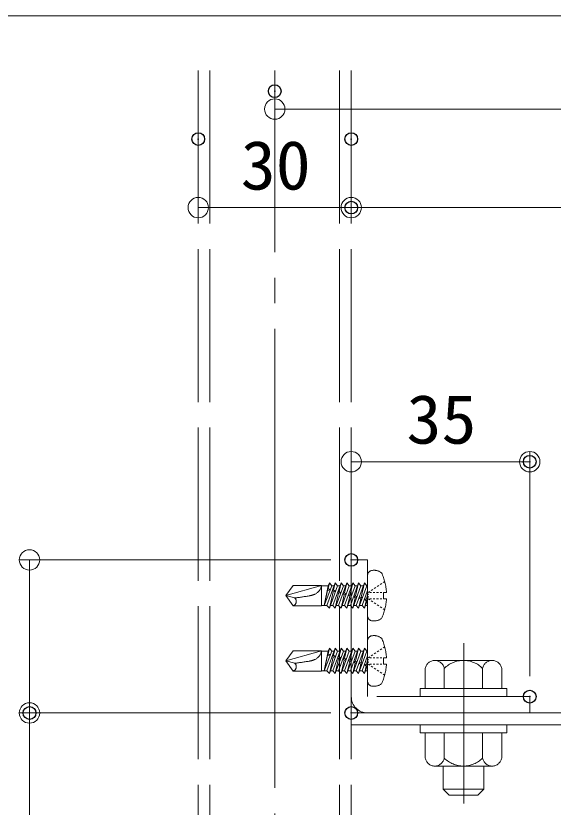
# Model space of a CAD drawing. Units: millimetres, scale not verified. Extents: x -800 to 804, y -551 to 557.
# Drawn here: x -579.8 to -474.4, y -117.3 to 37.7 of the extents above; entities that cross this region are included whole.
import ezdxf
from ezdxf.enums import TextEntityAlignment as Align

# ---------------------------------------------------------------- set-up
doc = ezdxf.new("R2010")
doc.units = ezdxf.units.MM
doc.header["$LTSCALE"] = 5
doc.header["$PDMODE"] = 32
doc.header["$PDSIZE"] = 2.5
for name, pattern in [('DASHED3', [4, 3, -1]), ('LONG_CHAIN', [21, 18, -1, 1, -1]), ('LONG_DASHED1', [7, 6, -1])]:
    doc.linetypes.add(name, pattern=pattern)
for name, color, linetype, lineweight in [('0-8_6文字', 1, 'Continuous', 9), ('0-9_0', 4, 'Continuous', 9), ('0-B_shade', 6, 'LONG_DASHED1', 9), ('0-C_CENTER', 7, 'LONG_CHAIN', 9), ('1-2_製品', 6, 'DASHED3', 9)]:
    doc.layers.add(name, color=color, linetype=linetype, lineweight=lineweight)
doc.layers.add('0-A_DEFPOINTS', color=1, linetype='Continuous')
doc.styles.add('ＭＳ ゴシック', font='')
doc.styles.get('ＭＳ ゴシック').set_extended_font_data('MS Gothic')

# ---------------------------------------------------------------- blocks, each defined once
blk = doc.blocks.new('_ORIGIN')
at = {"layer": '0-9_0', "color": 1}
blk.add_line((0, 0), (-5, 0), dxfattribs=at)
blk.add_circle((0, 0), 2.5, dxfattribs=at)

msp = doc.modelspace()

# ---------------------------------------------------------------- linework, layer by layer
at = {"layer": '0-8_6文字'}
for p, q in [((-448.995, 37.746), (-690.095, 37.746)), ((-528.995, 18.981), (-528.995, 17.474)), ((-524.995, 19.474), (-372.995, 19.474)), ((-543.995, 9.589), (-543.995, -1.841)), ((-513.995, 9.589), (-513.995, -1.841)), ((-513.995, 9.589), (-513.995, -1.841)), ((-539.995, 0.159), (-517.995, 0.159)), ((-509.995, 0.159), (-387.995, 0.159)), ((-513.995, -64.889), (-513.995, -47.644)), ((-478.995, -91.689), (-478.995, -47.644)), ((-509.995, -49.644), (-482.995, -49.644)), ((-517.995, -68.889), (-579.076, -68.889)), ((-577.076, -72.889), (-577.076, -94.889)), ((-517.995, -98.889), (-579.076, -98.889)), ((-517.995, -98.889), (-579.076, -98.889)), ((-577.076, -102.889), (-577.076, -194.889))]:
    msp.add_line(p, q, dxfattribs=at)
at = {"layer": '0-9_0', "color": 6, "linetype": 'LONG_CHAIN'}
msp.add_line((-491.895, -85.196), (-491.895, -116.629), dxfattribs=at)
at = {"layer": '0-A_DEFPOINTS'}
for p in [(-528.995, 22.981), (-543.995, 13.589), (-513.995, 13.589), (-513.995, 0.159), (-478.995, -49.644), (-513.995, -68.889), (-513.995, -68.889), (-478.995, -95.689), (-577.076, -98.889), (-513.995, -98.889)]:
    msp.add_point(p, dxfattribs=at)
at = {"layer": '0-B_shade'}
for p, q in [((-543.995, 27.03), (-543.995, -533.578)), ((-541.695, 27.03), (-541.695, -533.578)), ((-516.295, 27.03), (-516.295, -533.578)), ((-513.995, 27.03), (-513.995, -533.578)), ((-513.995, -95.689), (-513.995, -68.889)), ((-497.624, -88.589), (-486.365, -88.589)), ((-499.495, -94.089), (-499.495, -90.147)), ((-495.747, -94.089), (-495.747, -90.147)), ((-488.242, -94.089), (-488.242, -90.147)), ((-484.495, -94.089), (-484.495, -90.147)), ((-484.495, -94.089), (-499.495, -94.089)), ((-487.995, -94.089), (-495.995, -94.089)), ((-383.995, -98.889), (-513.995, -98.889)), ((-478.995, -98.889), (-510.795, -98.889)), ((-383.995, -101.189), (-513.995, -101.189)), ((-499.495, -102.789), (-499.495, -107.732)), ((-499.495, -102.789), (-484.495, -102.789)), ((-495.747, -102.789), (-495.747, -107.732)), ((-488.242, -102.789), (-488.242, -107.732)), ((-484.495, -102.789), (-484.495, -107.732)), ((-486.365, -109.289), (-497.624, -109.289)), ((-495.995, -109.289), (-495.995, -113.789)), ((-487.995, -109.289), (-487.995, -113.789)), ((-495.995, -113.789), (-494.795, -114.989)), ((-487.995, -113.789), (-495.995, -113.789)), ((-487.995, -113.789), (-489.195, -114.989)), ((-489.195, -114.989), (-494.795, -114.989))]:
    msp.add_line(p, q, dxfattribs=at)
for points in [[(-513.995, -68.889), (-510.795, -68.889), (-510.795, -95.689)], [(-478.995, -98.889), (-478.995, -95.689), (-510.795, -95.689)]]:
    msp.add_lwpolyline(points, dxfattribs=at)
for points in [[(-483.495, -94.089), (-483.495, -95.689), (-500.495, -95.689), (-500.495, -94.089)], [(-483.495, -101.189), (-483.495, -102.789), (-500.495, -102.789), (-500.495, -101.189)]]:
    msp.add_lwpolyline(points, close=True, dxfattribs=at)
for centre, radius, start, end in [((-497.621, -90.495), 1.906, 10.52945, 169.47055), ((-491.995, -93.889), 5.3, 44.92181, 135.07819), ((-486.368, -90.495), 1.906, 10.52945, 169.47055), ((-510.795, -95.689), 3.2, 180, 270), ((-497.621, -107.384), 1.906, 190.52945, 349.47055), ((-491.995, -103.989), 5.3, 224.92181, 315.07819), ((-486.368, -107.384), 1.906, 190.52945, 349.47055)]:
    msp.add_arc(centre, radius, start, end, dxfattribs=at)
at = {"layer": '0-C_CENTER', "color": 5}
msp.add_line((-528.995, -533.578), (-528.995, 27.03), dxfattribs=at)
at = {"layer": '1-2_製品'}
for p, q in [((-510.795, -71.936), (-510.795, -79.843)), ((-525.351, -73.902), (-526.795, -75.889)), ((-519.839, -73.902), (-526.795, -75.889)), ((-525.351, -73.902), (-519.839, -73.902)), ((-519.839, -73.902), (-519.839, -77.877)), ((-518.49, -73.952), (-519.839, -73.952)), ((-518.49, -73.952), (-519.32, -77.827)), ((-517.823, -73.952), (-519.32, -77.827)), ((-518.758, -77.827), (-517.143, -73.405)), ((-518.29, -73.405), (-518.54, -74.475)), ((-518.49, -73.952), (-518.29, -73.405)), ((-518.29, -73.405), (-517.823, -73.952)), ((-516.676, -73.952), (-518.29, -78.373)), ((-517.343, -73.952), (-517.823, -73.952)), ((-517.61, -77.827), (-515.996, -73.405)), ((-517.143, -73.405), (-517.456, -74.758)), ((-517.143, -73.405), (-516.676, -73.952)), ((-515.529, -73.952), (-517.143, -78.373)), ((-516.196, -73.952), (-516.676, -73.952)), ((-516.463, -77.827), (-514.849, -73.405)), ((-515.996, -73.405), (-516.375, -75.048)), ((-515.996, -73.405), (-515.529, -73.952)), ((-514.382, -73.952), (-515.996, -78.373)), ((-515.048, -73.952), (-515.529, -73.952)), ((-515.316, -77.827), (-513.702, -73.405)), ((-514.849, -73.405), (-515.295, -75.337)), ((-514.849, -73.405), (-514.382, -73.952)), ((-513.235, -73.952), (-514.849, -78.373)), ((-513.901, -73.952), (-514.382, -73.952)), ((-513.702, -73.405), (-514.215, -75.627)), ((-514.169, -77.827), (-512.555, -73.405)), ((-513.702, -73.405), (-513.235, -73.952)), ((-512.087, -73.952), (-513.702, -78.373)), ((-512.754, -73.952), (-513.235, -73.952)), ((-512.555, -73.405), (-513.134, -75.916)), ((-513.022, -77.827), (-511.407, -73.405)), ((-512.555, -73.405), (-512.087, -73.952)), ((-510.94, -73.952), (-512.555, -78.373)), ((-511.607, -73.952), (-512.087, -73.952)), ((-511.407, -73.405), (-512.054, -76.206)), ((-511.407, -73.405), (-510.94, -73.952)), ((-510.795, -73.952), (-510.94, -73.952)), ((-509.201, -74.292), (-509.495, -74.487)), ((-508.614, -73.901), (-508.908, -74.096)), ((-508.026, -73.51), (-508.32, -73.706)), ((-507.438, -73.12), (-507.732, -73.315)), ((-525.067, -76.352), (-526.795, -75.889)), ((-526.795, -75.889), (-525.351, -77.877)), ((-518.628, -74.856), (-519.32, -77.827)), ((-518.639, -74.647), (-518.536, -74.469)), ((-518.625, -74.856), (-518.639, -74.647)), ((-518.143, -74.78), (-518.625, -74.856)), ((-518.536, -74.469), (-518.143, -74.78)), ((-517.545, -75.146), (-518.29, -78.373)), ((-517.689, -74.901), (-517.456, -74.758)), ((-517.545, -75.146), (-517.689, -74.901)), ((-517.082, -75.064), (-517.545, -75.146)), ((-517.456, -74.758), (-517.082, -75.064)), ((-516.465, -75.435), (-517.143, -78.373)), ((-516.644, -75.181), (-516.375, -75.048)), ((-516.465, -75.435), (-516.644, -75.181)), ((-516.037, -75.344), (-516.465, -75.435)), ((-516.375, -75.048), (-516.037, -75.344)), ((-515.6, -75.461), (-515.295, -75.337)), ((-515.384, -75.725), (-515.6, -75.461)), ((-514.992, -75.624), (-515.384, -75.725)), ((-515.295, -75.337), (-514.992, -75.624)), ((-514.555, -75.741), (-514.215, -75.627)), ((-514.304, -76.014), (-514.555, -75.741)), ((-513.947, -75.904), (-514.304, -76.014)), ((-514.215, -75.627), (-513.947, -75.904)), ((-513.51, -76.021), (-513.134, -75.916)), ((-513.134, -75.916), (-512.902, -76.184)), ((-511.875, -77.827), (-510.795, -74.869)), ((-510.795, -75.72), (-510.974, -76.495)), ((-510.377, -75.073), (-510.67, -75.268)), ((-510.67, -75.517), (-510.67, -75.765)), ((-510.008, -75.268), (-510.339, -75.268)), ((-509.789, -74.682), (-510.083, -74.878)), ((-509.346, -75.268), (-509.677, -75.268)), ((-508.683, -75.268), (-509.014, -75.268)), ((-508.021, -75.268), (-508.352, -75.268)), ((-513.224, -76.304), (-513.702, -78.373)), ((-513.224, -76.304), (-513.51, -76.021)), ((-512.902, -76.184), (-513.224, -76.304)), ((-512.465, -76.301), (-512.054, -76.206)), ((-512.143, -76.593), (-512.465, -76.301)), ((-511.857, -76.464), (-512.143, -76.593)), ((-512.054, -76.206), (-511.857, -76.464)), ((-511.42, -76.581), (-510.974, -76.495)), ((-511.063, -76.883), (-511.42, -76.581)), ((-510.795, -76.695), (-511.407, -78.373)), ((-511.063, -76.883), (-511.407, -78.373)), ((-510.813, -76.744), (-511.063, -76.883)), ((-510.974, -76.495), (-510.813, -76.744)), ((-510.67, -76.014), (-510.67, -76.262)), ((-510.377, -76.706), (-510.67, -76.51)), ((-510.008, -76.51), (-510.339, -76.51)), ((-509.789, -77.096), (-510.083, -76.901)), ((-509.346, -76.51), (-509.677, -76.51)), ((-509.201, -77.487), (-509.495, -77.292)), ((-508.683, -76.51), (-509.014, -76.51)), ((-508.021, -76.51), (-508.352, -76.51)), ((-507.69, -76.51), (-507.087, -76.51)), ((-519.839, -77.877), (-525.351, -77.877)), ((-518.758, -77.827), (-519.839, -77.827)), ((-518.29, -78.373), (-518.758, -77.827)), ((-517.61, -77.827), (-518.091, -77.827)), ((-517.143, -78.373), (-517.61, -77.827)), ((-516.463, -77.827), (-516.944, -77.827)), ((-515.316, -77.827), (-515.797, -77.827)), ((-514.169, -77.827), (-514.649, -77.827)), ((-513.702, -78.373), (-514.169, -77.827)), ((-513.022, -77.827), (-513.502, -77.827)), ((-511.875, -77.827), (-512.355, -77.827)), ((-511.407, -78.373), (-511.875, -77.827)), ((-510.795, -77.827), (-511.208, -77.827)), ((-508.614, -77.878), (-508.908, -77.682)), ((-508.026, -78.268), (-508.32, -78.073)), ((-507.438, -78.659), (-507.732, -78.464)), ((-510.795, -84.736), (-510.795, -92.643)), ((-525.351, -86.702), (-526.795, -88.689)), ((-519.839, -86.702), (-526.795, -88.689)), ((-525.351, -86.702), (-519.839, -86.702)), ((-519.839, -86.702), (-519.839, -90.677)), ((-518.49, -86.752), (-519.839, -86.752)), ((-518.49, -86.752), (-519.32, -90.627)), ((-517.823, -86.752), (-519.32, -90.627)), ((-518.758, -90.627), (-517.143, -86.205)), ((-518.29, -86.205), (-518.54, -87.275)), ((-518.49, -86.752), (-518.29, -86.205)), ((-518.29, -86.205), (-517.823, -86.752)), ((-516.676, -86.752), (-518.29, -91.173)), ((-517.343, -86.752), (-517.823, -86.752)), ((-517.61, -90.627), (-515.996, -86.205)), ((-517.143, -86.205), (-517.456, -87.558)), ((-517.143, -86.205), (-516.676, -86.752)), ((-515.529, -86.752), (-517.143, -91.173)), ((-516.196, -86.752), (-516.676, -86.752)), ((-516.463, -90.627), (-514.849, -86.205)), ((-515.996, -86.205), (-516.375, -87.848)), ((-515.996, -86.205), (-515.529, -86.752)), ((-514.382, -86.752), (-515.996, -91.173)), ((-515.048, -86.752), (-515.529, -86.752)), ((-515.316, -90.627), (-513.702, -86.205)), ((-514.849, -86.205), (-515.295, -88.137)), ((-514.849, -86.205), (-514.382, -86.752)), ((-513.235, -86.752), (-514.849, -91.173)), ((-513.901, -86.752), (-514.382, -86.752)), ((-513.702, -86.205), (-514.215, -88.427)), ((-514.169, -90.627), (-512.555, -86.205)), ((-513.702, -86.205), (-513.235, -86.752)), ((-512.087, -86.752), (-513.702, -91.173)), ((-512.754, -86.752), (-513.235, -86.752)), ((-512.555, -86.205), (-513.134, -88.716)), ((-513.022, -90.627), (-511.407, -86.205)), ((-512.555, -86.205), (-512.087, -86.752)), ((-510.94, -86.752), (-512.555, -91.173)), ((-511.607, -86.752), (-512.087, -86.752)), ((-511.407, -86.205), (-512.054, -89.006)), ((-511.407, -86.205), (-510.94, -86.752)), ((-510.795, -86.752), (-510.94, -86.752)), ((-508.614, -86.701), (-508.908, -86.896)), ((-508.026, -86.31), (-508.32, -86.506)), ((-507.438, -85.92), (-507.732, -86.115)), ((-518.628, -87.656), (-519.32, -90.627)), ((-518.639, -87.447), (-518.536, -87.269)), ((-518.625, -87.656), (-518.639, -87.447)), ((-518.143, -87.58), (-518.625, -87.656)), ((-518.536, -87.269), (-518.143, -87.58)), ((-517.545, -87.946), (-518.29, -91.173)), ((-517.689, -87.701), (-517.456, -87.558)), ((-517.545, -87.946), (-517.689, -87.701)), ((-517.082, -87.864), (-517.545, -87.946)), ((-517.456, -87.558), (-517.082, -87.864)), ((-516.465, -88.235), (-517.143, -91.173)), ((-516.644, -87.981), (-516.375, -87.848)), ((-516.465, -88.235), (-516.644, -87.981)), ((-516.037, -88.144), (-516.465, -88.235)), ((-516.375, -87.848), (-516.037, -88.144)), ((-515.6, -88.261), (-515.295, -88.137)), ((-515.384, -88.525), (-515.6, -88.261)), ((-515.295, -88.137), (-514.992, -88.424)), ((-511.875, -90.627), (-510.795, -87.669)), ((-510.377, -87.873), (-510.67, -88.068)), ((-510.67, -88.317), (-510.67, -88.565)), ((-510.008, -88.068), (-510.339, -88.068)), ((-509.789, -87.482), (-510.083, -87.678)), ((-509.346, -88.068), (-509.677, -88.068)), ((-509.201, -87.092), (-509.495, -87.287)), ((-508.683, -88.068), (-509.014, -88.068)), ((-508.021, -88.068), (-508.352, -88.068)), ((-525.067, -89.152), (-526.795, -88.689)), ((-526.795, -88.689), (-525.351, -90.677)), ((-514.992, -88.424), (-515.384, -88.525)), ((-514.555, -88.541), (-514.215, -88.427)), ((-514.304, -88.814), (-514.555, -88.541)), ((-513.947, -88.704), (-514.304, -88.814)), ((-514.215, -88.427), (-513.947, -88.704)), ((-513.224, -89.104), (-513.702, -91.173)), ((-513.51, -88.821), (-513.134, -88.716)), ((-513.224, -89.104), (-513.51, -88.821)), ((-512.902, -88.984), (-513.224, -89.104)), ((-513.134, -88.716), (-512.902, -88.984)), ((-512.465, -89.101), (-512.054, -89.006)), ((-512.143, -89.393), (-512.465, -89.101)), ((-511.857, -89.264), (-512.143, -89.393)), ((-512.054, -89.006), (-511.857, -89.264)), ((-511.42, -89.381), (-510.974, -89.295)), ((-511.063, -89.683), (-511.42, -89.381)), ((-510.795, -89.495), (-511.407, -91.173)), ((-511.063, -89.683), (-511.407, -91.173)), ((-510.813, -89.544), (-511.063, -89.683)), ((-510.795, -88.52), (-510.974, -89.295)), ((-510.974, -89.295), (-510.813, -89.544)), ((-510.67, -88.814), (-510.67, -89.062)), ((-510.377, -89.506), (-510.67, -89.31)), ((-510.008, -89.31), (-510.339, -89.31)), ((-509.789, -89.896), (-510.083, -89.701)), ((-509.346, -89.31), (-509.677, -89.31)), ((-508.683, -89.31), (-509.014, -89.31)), ((-508.021, -89.31), (-508.352, -89.31)), ((-507.69, -89.31), (-507.087, -89.31)), ((-519.839, -90.677), (-525.351, -90.677)), ((-518.758, -90.627), (-519.839, -90.627)), ((-518.29, -91.173), (-518.758, -90.627)), ((-517.61, -90.627), (-518.091, -90.627)), ((-517.143, -91.173), (-517.61, -90.627)), ((-516.463, -90.627), (-516.944, -90.627)), ((-515.316, -90.627), (-515.797, -90.627)), ((-514.169, -90.627), (-514.649, -90.627)), ((-513.702, -91.173), (-514.169, -90.627)), ((-513.022, -90.627), (-513.502, -90.627)), ((-511.875, -90.627), (-512.355, -90.627)), ((-511.407, -91.173), (-511.875, -90.627)), ((-510.795, -90.627), (-511.208, -90.627)), ((-509.201, -90.287), (-509.495, -90.092)), ((-508.614, -90.678), (-508.908, -90.482)), ((-508.026, -91.068), (-508.32, -90.873)), ((-507.438, -91.459), (-507.732, -91.264))]:
    msp.add_line(p, q, dxfattribs=at)
for points in [[(-515.384, -75.725), (-515.996, -78.373), (-516.463, -77.827)], [(-507.087, -75.268), (-507.69, -75.268), (-507.69, -76.51)], [(-514.304, -76.014), (-514.849, -78.373), (-515.316, -77.827)], [(-512.143, -76.593), (-512.555, -78.373), (-513.022, -77.827)], [(-507.087, -88.068), (-507.69, -88.068), (-507.69, -89.31)], [(-515.384, -88.525), (-515.996, -91.173), (-516.463, -90.627)], [(-514.304, -88.814), (-514.849, -91.173), (-515.316, -90.627)], [(-512.143, -89.393), (-512.555, -91.173), (-513.022, -90.627)]]:
    msp.add_lwpolyline(points, dxfattribs=at)
for centre, radius, start, end in [((-509.801, -71.936), 0.994, 99.59407, 180), ((-509.553, -73.405), 2.484, 53.1301, 99.59407), ((-517.626, -75.889), 10.557, 3.37229, 25.05761), ((-522.069, -73.554), 2.257, 296.15779, 351.12819), ((-536.844, 12.445), 89.575, 277.5546, 279.47999), ((-522.696, -72.278), 3.679, 279.47999, 296.15779), ((-525.693, -77.024), 0.918, 291.85478, 47.0551), ((-517.626, -75.889), 10.557, 334.94239, 356.62771), ((-509.801, -79.843), 0.994, 180, 260.40593), ((-509.553, -78.373), 2.484, 260.40593, 306.8699), ((-509.553, -86.205), 2.484, 53.1301, 99.59407), ((-509.801, -84.736), 0.994, 99.59407, 180), ((-517.626, -88.689), 10.557, 3.37229, 25.05761), ((-522.069, -86.354), 2.257, 296.15779, 351.12819), ((-522.696, -85.078), 3.679, 279.47999, 296.15779), ((-525.693, -89.824), 0.918, 291.85478, 47.0551), ((-536.844, -0.355), 89.575, 277.5546, 279.47999), ((-517.626, -88.689), 10.557, 334.94239, 356.62771), ((-509.801, -92.643), 0.994, 180, 260.40593), ((-509.553, -91.173), 2.484, 260.40593, 306.8699)]:
    msp.add_arc(centre, radius, start, end, dxfattribs=at)

# ---------------------------------------------------------------- block references
at = {"layer": '0-8_6文字', "xscale": 0.8, "yscale": 0.8}
for p, rotation in [((-528.995, 19.474), 180), ((-543.995, 0.159), 180), ((-513.995, 0.159), 180), ((-513.995, -49.644), 180), ((-577.076, -68.889), 90), ((-577.076, -98.889), 270), ((-577.076, -98.889), 90)]:
    msp.add_blockref('_ORIGIN', p, dxfattribs=dict(at, rotation=rotation))
for p in [(-513.995, 0.159), (-478.995, -49.644)]:
    msp.add_blockref('_ORIGIN', p, dxfattribs=at)

# ---------------------------------------------------------------- texts
at = {"layer": '0-8_6文字', "color": 2, "style": 'ＭＳ ゴシック', "width": 1.05}
for s, p in [('30', (-535.661, 0.808)), ('35', (-503.161, -48.995))]:
    msp.add_text(s, height=9.604, dxfattribs=at).set_placement(p, align=Align.BOTTOM_LEFT)

doc.saveas('drawing.dxf')
